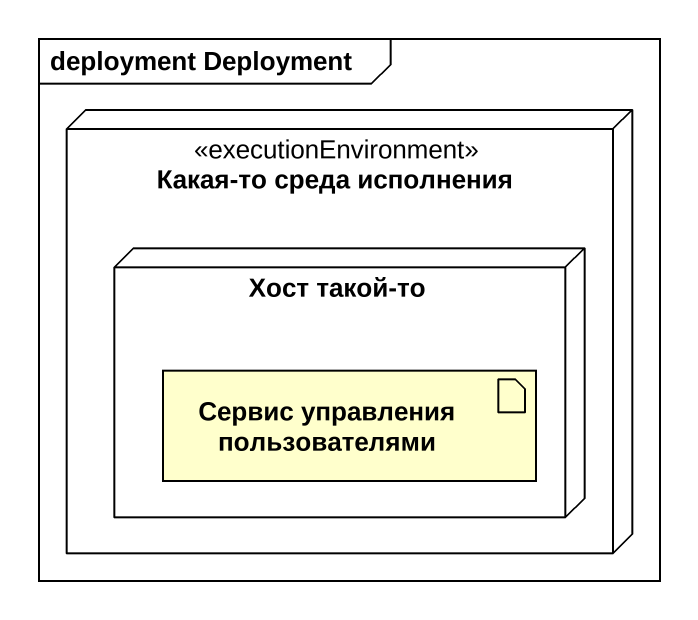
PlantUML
@startuml
mainframe deployment Deployment
node "Какая-то среда исполнения" as Какая_то_среда_исполнения <<executionEnvironment>> {
  node "Хост такой-то" as Хост_такой_то {
    artifact "Сервис управления пользователями" as Сервис_управления
  }
}
@enduml
